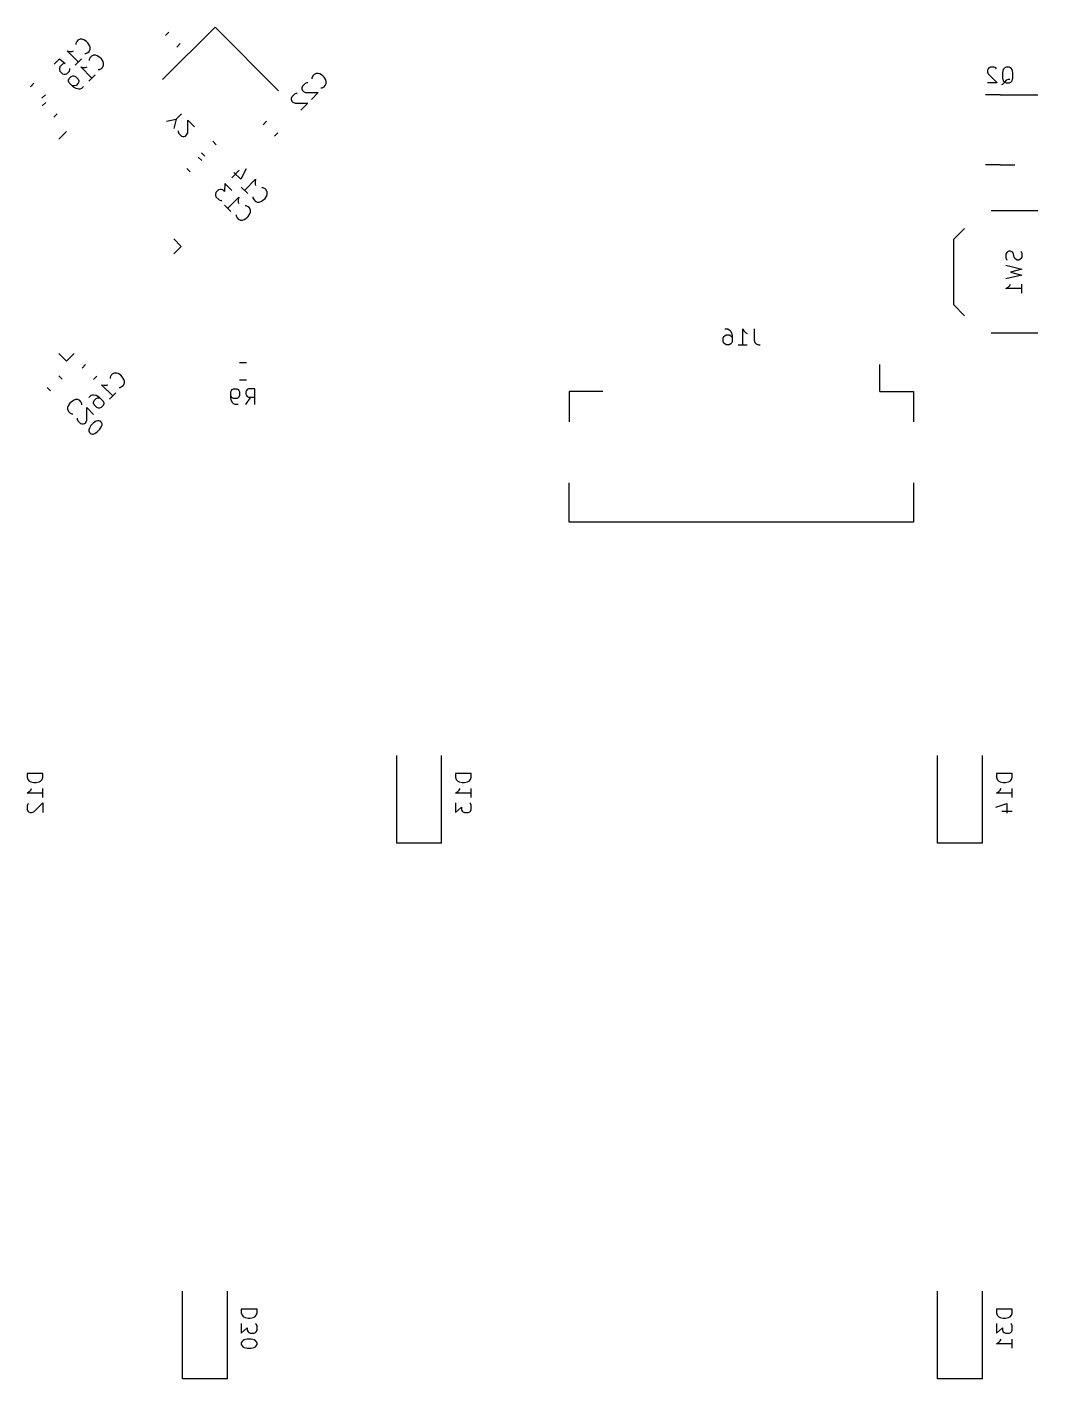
# Model space of a CAD drawing. Extents: x -20 to 349, y -102 to 34.
# Drawn here: x 257.8 to 302.7, y -26.1 to 34 of the extents above; entities that cross this region are included whole.
import ezdxf

# ---------------------------------------------------------------- set-up
doc = ezdxf.new("R2010")
doc.units = 0
doc.layers.add('BLACK', color=7, linetype='CONTINUOUS')

msp = doc.modelspace()

# ---------------------------------------------------------------- linework, layer by layer
at = {"layer": 'BLACK', "linetype": 'CONTINUOUS'}
for p, q in [((263.79, 31.6969), (266.124, 34.0304)), ((264.072, 33.8035), (263.919, 33.651)), ((266.124, 34.0304), (268.952, 31.2019)), ((259.981, 33.3935), (259.934, 33.2993)), ((259.934, 33.2993), (259.934, 33.2521)), ((260.029, 33.4407), (259.981, 33.3935)), ((260.123, 33.4878), (260.029, 33.4407)), ((260.217, 33.4878), (260.123, 33.4878)), ((260.288, 33.4642), (260.217, 33.4878)), ((260.406, 33.3935), (260.288, 33.4642)), ((260.476, 33.3228), (260.406, 33.3935)), ((260.547, 33.205), (260.476, 33.3228)), ((260.571, 33.1343), (260.547, 33.205)), ((260.571, 33.04), (260.571, 33.1343)), ((264.581, 33.2943), (264.428, 33.1418)), ((258.968, 32.38), (259.204, 32.6157)), ((259.204, 32.6157), (259.463, 32.4036)), ((260.052, 32.4743), (259.557, 32.9693)), ((259.557, 32.9693), (259.675, 32.9457)), ((259.675, 32.9457), (259.769, 32.9457)), ((259.769, 32.9457), (259.84, 32.9693)), ((259.911, 32.3329), (260.194, 32.6157)), ((260.335, 32.8514), (260.382, 32.8514)), ((260.382, 32.8514), (260.476, 32.8986)), ((260.476, 32.8986), (260.524, 32.9457)), ((260.524, 32.9457), (260.571, 33.04)), ((260.581, 32.6835), (260.534, 32.5893)), ((260.534, 32.5893), (260.534, 32.5421)), ((260.629, 32.7307), (260.581, 32.6835)), ((260.723, 32.7778), (260.629, 32.7307)), ((260.817, 32.7778), (260.723, 32.7778)), ((260.888, 32.7542), (260.817, 32.7778)), ((261.006, 32.6835), (260.888, 32.7542)), ((261.076, 32.6128), (261.006, 32.6835)), ((261.147, 32.495), (261.076, 32.6128)), ((261.171, 32.4243), (261.147, 32.495)), ((259.227, 32.2622), (259.204, 32.1915)), ((259.204, 32.1915), (259.204, 32.1443)), ((259.204, 32.1443), (259.227, 32.0736)), ((259.345, 32.38), (259.227, 32.2622)), ((259.227, 32.0736), (259.345, 31.9558)), ((259.416, 32.4036), (259.345, 32.38)), ((259.345, 31.9558), (259.416, 31.9322)), ((259.463, 32.4036), (259.416, 32.4036)), ((259.416, 31.9322), (259.463, 31.9322)), ((259.463, 31.9322), (259.534, 31.9558)), ((259.534, 31.9558), (259.651, 32.0736)), ((259.651, 32.0736), (259.675, 32.1443)), ((259.675, 32.1443), (259.675, 32.1915)), ((259.733, 31.835), (259.804, 31.8586)), ((259.804, 31.8586), (259.851, 31.8586)), ((259.851, 31.8586), (259.921, 31.835)), ((260.652, 31.7643), (260.157, 32.2593)), ((260.157, 32.2593), (260.275, 32.2357)), ((260.275, 32.2357), (260.369, 32.2357)), ((260.369, 32.2357), (260.44, 32.2593)), ((260.511, 31.6229), (260.794, 31.9057)), ((260.935, 32.1414), (260.982, 32.1414)), ((260.982, 32.1414), (261.076, 32.1886)), ((261.076, 32.1886), (261.124, 32.2357)), ((261.124, 32.2357), (261.171, 32.33)), ((261.171, 32.33), (261.171, 32.4243)), ((270.481, 31.8735), (270.434, 31.7793)), ((270.529, 31.9207), (270.481, 31.8735)), ((270.623, 31.9678), (270.529, 31.9207)), ((270.717, 31.9678), (270.623, 31.9678)), ((270.788, 31.9442), (270.717, 31.9678)), ((270.906, 31.8735), (270.788, 31.9442)), ((270.976, 31.8028), (270.906, 31.8735)), ((300.497, 32.1767), (300.463, 32.11)), ((300.463, 32.11), (300.463, 32.0433)), ((300.463, 32.0433), (300.497, 31.9433)), ((300.53, 32.21), (300.497, 32.1767)), ((300.497, 31.9433), (300.897, 31.5433)), ((300.597, 32.2433), (300.53, 32.21)), ((300.763, 32.2433), (300.597, 32.2433)), ((300.83, 32.21), (300.763, 32.2433)), ((300.863, 32.1767), (300.83, 32.21)), ((301.163, 32.1433), (301.13, 32.01)), ((301.13, 32.01), (301.13, 31.7767)), ((301.23, 32.21), (301.163, 32.1433)), ((301.297, 32.2433), (301.23, 32.21)), ((301.43, 32.2433), (301.297, 32.2433)), ((301.497, 32.21), (301.43, 32.2433)), ((301.563, 32.1433), (301.497, 32.21)), ((301.597, 32.01), (301.563, 32.1433)), ((301.597, 31.7767), (301.597, 32.01)), ((258.072, 31.5285), (257.919, 31.376)), ((259.615, 31.67), (259.639, 31.7407)), ((259.615, 31.6229), (259.615, 31.67)), ((259.639, 31.5522), (259.615, 31.6229)), ((259.639, 31.7407), (259.733, 31.835)), ((259.827, 31.3636), (259.639, 31.5522)), ((259.827, 31.4107), (259.756, 31.4343)), ((259.874, 31.4107), (259.827, 31.4107)), ((259.945, 31.2929), (259.827, 31.3636)), ((259.945, 31.4343), (259.874, 31.4107)), ((259.921, 31.835), (260.039, 31.7172)), ((260.039, 31.5286), (259.945, 31.4343)), ((260.063, 31.2693), (259.945, 31.2929)), ((260.039, 31.7172), (260.063, 31.6464)), ((260.063, 31.5993), (260.039, 31.5286)), ((260.063, 31.6464), (260.063, 31.5993)), ((260.11, 31.2693), (260.063, 31.2693)), ((260.181, 31.2929), (260.11, 31.2693)), ((260.275, 31.3872), (260.181, 31.2929)), ((270.01, 31.4021), (269.986, 31.3314)), ((269.986, 31.3314), (269.986, 31.2843)), ((269.986, 31.2843), (270.01, 31.2136)), ((270.128, 31.52), (270.01, 31.4021)), ((270.199, 31.5436), (270.128, 31.52)), ((270.246, 31.5436), (270.199, 31.5436)), ((270.434, 31.7793), (270.434, 31.7321)), ((270.835, 31.3314), (270.882, 31.3314)), ((270.882, 31.3314), (270.976, 31.3786)), ((271.047, 31.685), (270.976, 31.8028)), ((270.976, 31.3786), (271.024, 31.4257)), ((271.024, 31.4257), (271.071, 31.52)), ((271.071, 31.6143), (271.047, 31.685)), ((271.071, 31.52), (271.071, 31.6143)), ((300.897, 31.5433), (300.463, 31.5433)), ((301.097, 31.4767), (301.163, 31.51)), ((301.13, 31.7767), (301.163, 31.6433)), ((301.163, 31.6433), (301.23, 31.5767)), ((301.163, 31.51), (301.23, 31.5767)), ((301.23, 31.5767), (301.33, 31.6767)), ((301.23, 31.5767), (301.297, 31.5433)), ((301.297, 31.5433), (301.43, 31.5433)), ((301.33, 31.6767), (301.397, 31.71)), ((301.397, 31.71), (301.463, 31.71)), ((301.43, 31.5433), (301.497, 31.5767)), ((301.497, 31.5767), (301.563, 31.6433)), ((301.563, 31.6433), (301.597, 31.7767)), ((258.581, 31.0193), (258.428, 30.8668)), ((258.597, 30.6785), (258.444, 30.526)), ((269.539, 30.9307), (269.515, 30.86)), ((269.515, 30.86), (269.515, 30.8129)), ((269.515, 30.8129), (269.539, 30.7422)), ((269.656, 31.0486), (269.539, 30.9307)), ((269.539, 30.7422), (269.586, 30.695)), ((269.586, 30.695), (269.68, 30.6479)), ((269.727, 31.0721), (269.656, 31.0486)), ((269.68, 30.6479), (270.246, 30.6479)), ((269.774, 31.0721), (269.727, 31.0721)), ((270.246, 30.6479), (269.939, 30.3415)), ((270.01, 31.2136), (270.057, 31.1664)), ((270.057, 31.1664), (270.151, 31.1193)), ((270.151, 31.1193), (270.717, 31.1193)), ((270.717, 31.1193), (270.411, 30.8129)), ((301.03, 31.02), (300.38, 31.02)), ((301.03, 31.02), (302.705, 31.02)), ((259.106, 30.1693), (258.953, 30.0168)), ((264.391, 29.9409), (264.627, 30.1766)), ((263.967, 29.8466), (264.391, 29.9409)), ((264.391, 29.9409), (264.297, 29.5167)), ((264.91, 29.3281), (264.91, 29.8938)), ((264.91, 29.8938), (265.216, 29.5874)), ((268.411, 29.8429), (268.259, 29.6904)), ((259.184, 29.0521), (259.52, 29.388)), ((264.486, 29.4224), (264.486, 29.3752)), ((264.486, 29.3752), (264.509, 29.3045)), ((264.509, 29.3045), (264.627, 29.1867)), ((264.627, 29.1867), (264.698, 29.1631)), ((264.698, 29.1631), (264.745, 29.1631)), ((264.745, 29.1631), (264.816, 29.1867)), ((264.816, 29.1867), (264.863, 29.2338)), ((264.863, 29.2338), (264.91, 29.3281)), ((266.181, 28.801), (266.028, 28.9535)), ((268.92, 29.3338), (268.768, 29.1812)), ((265.531, 28.101), (265.378, 28.2535)), ((265.672, 28.2918), (265.519, 28.4443)), ((265.022, 27.5918), (264.869, 27.7443)), ((267.199, 27.6635), (266.869, 27.3336)), ((267.505, 27.7342), (267.269, 27.2628)), ((301.03, 27.9), (300.38, 27.9)), ((301.03, 27.9), (301.68, 27.9)), ((266.566, 27.0757), (266.543, 26.7221)), ((266.873, 26.7693), (266.566, 27.0757)), ((267.269, 27.2628), (266.963, 27.5693)), ((267.434, 26.7679), (267.929, 27.2628)), ((267.929, 27.2628), (267.906, 27.145)), ((267.906, 27.145), (267.906, 27.0507)), ((267.906, 27.0507), (267.929, 26.98)), ((266.166, 26.675), (266.142, 26.6043)), ((266.142, 26.6043), (266.142, 26.5571)), ((266.142, 26.5571), (266.166, 26.4864)), ((266.284, 26.7928), (266.166, 26.675)), ((266.166, 26.4864), (266.307, 26.345)), ((266.354, 26.8164), (266.284, 26.7928)), ((266.401, 26.8164), (266.354, 26.8164)), ((266.472, 26.7928), (266.401, 26.8164)), ((266.543, 26.7221), (266.472, 26.7928)), ((266.684, 25.9679), (267.179, 26.4628)), ((267.179, 26.4628), (267.156, 26.345)), ((267.293, 26.9093), (267.576, 26.6264)), ((267.811, 26.485), (267.811, 26.4379)), ((268.259, 26.8857), (268.212, 26.8857)), ((268.354, 26.8386), (268.259, 26.8857)), ((268.401, 26.7914), (268.354, 26.8386)), ((268.354, 26.4143), (268.424, 26.5322)), ((268.448, 26.6972), (268.401, 26.7914)), ((268.424, 26.5322), (268.448, 26.6029)), ((268.448, 26.6029), (268.448, 26.6972)), ((266.307, 26.345), (266.378, 26.3214)), ((266.378, 26.3214), (266.425, 26.3214)), ((266.543, 26.1093), (266.826, 25.8264)), ((267.156, 26.345), (267.156, 26.2507)), ((267.156, 26.2507), (267.179, 26.18)), ((267.509, 26.0857), (267.462, 26.0857)), ((267.604, 26.0386), (267.509, 26.0857)), ((267.651, 25.9914), (267.604, 26.0386)), ((267.698, 25.8972), (267.651, 25.9914)), ((267.698, 25.8029), (267.698, 25.8972)), ((267.811, 26.4379), (267.859, 26.3436)), ((267.859, 26.3436), (267.906, 26.2965)), ((267.906, 26.2965), (268, 26.2493)), ((268, 26.2493), (268.094, 26.2493)), ((268.094, 26.2493), (268.165, 26.2729)), ((268.165, 26.2729), (268.283, 26.3436)), ((268.283, 26.3436), (268.354, 26.4143)), ((302.71, 25.86), (300.63, 25.86)), ((267.061, 25.685), (267.061, 25.6379)), ((267.061, 25.6379), (267.109, 25.5436)), ((267.109, 25.5436), (267.156, 25.4965)), ((267.156, 25.4965), (267.25, 25.4493)), ((267.25, 25.4493), (267.344, 25.4493)), ((267.344, 25.4493), (267.415, 25.4729)), ((267.415, 25.4729), (267.533, 25.5436)), ((267.533, 25.5436), (267.604, 25.6143)), ((267.604, 25.6143), (267.674, 25.7322)), ((267.674, 25.7322), (267.698, 25.8029)), ((298.95, 24.59), (299.44, 25.08)), ((264.625, 24.2827), (264.29, 24.6186)), ((264.29, 23.9468), (264.625, 24.2827)), ((298.95, 24.59), (298.95, 21.69)), ((301.353, 24.04), (301.32, 24.0067)), ((301.42, 24.0733), (301.353, 24.04)), ((301.487, 24.0733), (301.42, 24.0733)), ((301.553, 24.04), (301.487, 24.0733)), ((301.587, 24.0067), (301.553, 24.04)), ((301.953, 24.0733), (301.987, 23.9733)), ((301.32, 24.0067), (301.287, 23.94)), ((301.287, 23.94), (301.287, 23.7733)), ((301.287, 23.7733), (301.32, 23.6733)), ((301.287, 23.44), (301.987, 23.2733)), ((301.62, 23.94), (301.587, 24.0067)), ((301.653, 23.8067), (301.62, 23.94)), ((301.687, 23.74), (301.653, 23.8067)), ((301.72, 23.7067), (301.687, 23.74)), ((301.787, 23.6733), (301.72, 23.7067)), ((301.853, 23.6733), (301.787, 23.6733)), ((301.92, 23.7067), (301.853, 23.6733)), ((301.953, 23.74), (301.92, 23.7067)), ((301.987, 23.8067), (301.953, 23.74)), ((301.987, 23.9733), (301.987, 23.8067)), ((301.987, 23.0067), (301.287, 22.84)), ((301.987, 23.2733), (301.487, 23.14)), ((301.487, 23.14), (301.987, 23.0067)), ((301.287, 22.4067), (301.387, 22.4733)), ((301.987, 22.4067), (301.287, 22.4067)), ((301.387, 22.4733), (301.453, 22.54)), ((301.453, 22.54), (301.487, 22.6067)), ((301.987, 22.2067), (301.987, 22.6067)), ((298.95, 21.69), (299.44, 21.2)), ((288.788, 20.6083), (288.921, 20.6083)), ((288.921, 20.6083), (288.988, 20.575)), ((288.988, 20.575), (289.021, 20.5417)), ((289.021, 20.5417), (289.088, 20.4417)), ((289.088, 20.4417), (289.121, 20.3083)), ((289.588, 19.9083), (289.588, 20.6083)), ((289.588, 20.6083), (289.655, 20.5083)), ((289.655, 20.5083), (289.721, 20.4417)), ((289.721, 20.4417), (289.788, 20.4083)), ((290.088, 20.6083), (290.088, 20.1083)), ((288.721, 20.2083), (288.755, 20.275)), ((288.721, 20.0417), (288.721, 20.2083)), ((288.755, 19.975), (288.721, 20.0417)), ((288.755, 20.275), (288.788, 20.3083)), ((288.788, 19.9417), (288.755, 19.975)), ((288.788, 20.3083), (288.855, 20.3417)), ((288.855, 19.9083), (288.788, 19.9417)), ((288.855, 20.3417), (288.988, 20.3417)), ((288.988, 19.9083), (288.855, 19.9083)), ((288.988, 20.3417), (289.055, 20.3083)), ((289.055, 19.9417), (288.988, 19.9083)), ((289.055, 20.3083), (289.088, 20.275)), ((289.088, 19.975), (289.055, 19.9417)), ((289.088, 20.275), (289.121, 20.2083)), ((289.121, 20.0417), (289.088, 19.975)), ((289.121, 20.3083), (289.121, 20.0417)), ((289.388, 19.9083), (289.788, 19.9083)), ((290.088, 20.1083), (290.121, 20.0083)), ((290.121, 20.0083), (290.188, 19.9417)), ((290.188, 19.9417), (290.288, 19.9083)), ((290.288, 19.9083), (290.355, 19.9083)), ((302.71, 20.42), (300.63, 20.42)), ((259.52, 19.1774), (259.184, 19.5133)), ((259.856, 19.5133), (259.52, 19.1774)), ((260.215, 18.8711), (260.367, 19.0236)), ((261.648, 18.6503), (261.554, 18.6032)), ((261.743, 18.6503), (261.648, 18.6503)), ((261.813, 18.6268), (261.743, 18.6503)), ((267.216, 19.1127), (267.524, 19.1127)), ((295.681, 17.825), (295.681, 19.025)), ((259.326, 18.3711), (259.174, 18.5236)), ((260.724, 18.3619), (260.876, 18.5144)), ((261.578, 17.6368), (261.083, 18.1318)), ((261.083, 18.1318), (261.201, 18.1082)), ((261.201, 18.1082), (261.295, 18.1082)), ((261.295, 18.1082), (261.366, 18.1318)), ((261.507, 18.556), (261.46, 18.4618)), ((261.46, 18.4618), (261.46, 18.4146)), ((261.554, 18.6032), (261.507, 18.556)), ((261.931, 18.556), (261.813, 18.6268)), ((261.908, 18.0139), (262.002, 18.0611)), ((262.002, 18.4853), (261.931, 18.556)), ((262.073, 18.3675), (262.002, 18.4853)), ((262.002, 18.0611), (262.049, 18.1082)), ((262.049, 18.1082), (262.096, 18.2025)), ((262.096, 18.2968), (262.073, 18.3675)), ((262.096, 18.2025), (262.096, 18.2968)), ((267.216, 18.3527), (267.524, 18.3527)), ((258.817, 17.8619), (258.665, 18.0144)), ((259.855, 17.4471), (259.737, 17.3764)), ((259.926, 17.4707), (259.855, 17.4471)), ((260.02, 17.4707), (259.926, 17.4707)), ((260.114, 17.4235), (260.02, 17.4707)), ((260.517, 17.5661), (260.611, 17.6604)), ((260.611, 17.6604), (260.682, 17.6839)), ((260.682, 17.6839), (260.729, 17.6839)), ((260.729, 17.6839), (260.847, 17.6604)), ((260.753, 17.4247), (260.847, 17.519)), ((260.847, 17.6604), (260.965, 17.5897)), ((260.847, 17.519), (260.918, 17.5425)), ((260.918, 17.5425), (260.965, 17.5425)), ((260.965, 17.5897), (261.153, 17.4011)), ((260.965, 17.5425), (261.036, 17.519)), ((261.436, 17.4954), (261.719, 17.7782)), ((261.861, 18.0139), (261.908, 18.0139)), ((266.82, 17.8127), (266.853, 17.8794)), ((266.82, 17.546), (266.82, 17.8127)), ((266.853, 17.5794), (266.82, 17.646)), ((266.853, 17.4127), (266.82, 17.546)), ((266.853, 17.8794), (266.887, 17.9127)), ((266.887, 17.546), (266.853, 17.5794)), ((266.887, 17.9127), (266.953, 17.946)), ((266.953, 17.5127), (266.887, 17.546)), ((266.953, 17.946), (267.087, 17.946)), ((267.087, 17.5127), (266.953, 17.5127)), ((267.087, 17.946), (267.153, 17.9127)), ((267.153, 17.546), (267.087, 17.5127)), ((267.153, 17.9127), (267.187, 17.8794)), ((267.187, 17.5794), (267.153, 17.546)), ((267.187, 17.8794), (267.22, 17.8127)), ((267.22, 17.646), (267.187, 17.5794)), ((267.22, 17.8127), (267.22, 17.646)), ((267.52, 17.8794), (267.487, 17.8127)), ((267.487, 17.8127), (267.487, 17.7127)), ((267.487, 17.7127), (267.52, 17.646)), ((267.487, 17.246), (267.72, 17.5794)), ((267.553, 17.9127), (267.52, 17.8794)), ((267.52, 17.646), (267.553, 17.6127)), ((267.62, 17.946), (267.553, 17.9127)), ((267.553, 17.6127), (267.62, 17.5794)), ((267.887, 17.946), (267.62, 17.946)), ((267.62, 17.5794), (267.887, 17.5794)), ((267.887, 17.246), (267.887, 17.946)), ((283.361, 17.825), (281.871, 17.825)), ((281.871, 17.825), (281.871, 16.485)), ((295.681, 17.825), (297.171, 17.825)), ((297.171, 17.825), (297.171, 16.485)), ((259.596, 17.1878), (259.572, 17.1171)), ((259.572, 17.1171), (259.572, 17.0228)), ((259.572, 17.0228), (259.619, 16.9286)), ((259.666, 17.3057), (259.596, 17.1878)), ((259.619, 16.9286), (259.666, 16.8814)), ((259.737, 17.3764), (259.666, 17.3057)), ((259.666, 16.8814), (259.761, 16.8343)), ((259.761, 16.8343), (259.808, 16.8343)), ((260.161, 17.3764), (260.114, 17.4235)), ((260.209, 17.2821), (260.161, 17.3764)), ((260.209, 17.235), (260.209, 17.2821)), ((260.421, 16.5514), (260.421, 17.1171)), ((260.421, 17.1171), (260.727, 16.8107)), ((260.729, 17.354), (260.753, 17.4247)), ((260.729, 17.3068), (260.729, 17.354)), ((260.753, 17.2361), (260.729, 17.3068)), ((260.871, 17.1183), (260.753, 17.2361)), ((260.941, 17.0947), (260.871, 17.1183)), ((260.988, 17.0947), (260.941, 17.0947)), ((261.059, 17.1183), (260.988, 17.0947)), ((261.153, 17.2125), (261.059, 17.1183)), ((261.153, 17.4011), (261.177, 17.3304)), ((261.177, 17.2832), (261.153, 17.2125)), ((261.177, 17.3304), (261.177, 17.2832)), ((266.92, 17.3127), (266.853, 17.4127)), ((266.953, 17.2794), (266.92, 17.3127)), ((267.02, 17.246), (266.953, 17.2794)), ((267.153, 17.246), (267.02, 17.246)), ((259.996, 16.6457), (259.996, 16.5986)), ((259.996, 16.5986), (260.02, 16.5279)), ((260.02, 16.5279), (260.138, 16.41)), ((260.138, 16.41), (260.209, 16.3864)), ((260.209, 16.3864), (260.256, 16.3864)), ((260.256, 16.3864), (260.326, 16.41)), ((260.326, 16.41), (260.374, 16.4572)), ((260.374, 16.4572), (260.421, 16.5514)), ((260.609, 16.3157), (260.539, 16.1979)), ((260.727, 16.4336), (260.609, 16.3157)), ((260.845, 16.5043), (260.727, 16.4336)), ((260.916, 16.5279), (260.845, 16.5043)), ((260.963, 16.5279), (260.916, 16.5279)), ((261.034, 16.5043), (260.963, 16.5279)), ((261.01, 16.1507), (261.081, 16.2686)), ((261.081, 16.4572), (261.034, 16.5043)), ((261.104, 16.3864), (261.081, 16.4572)), ((261.081, 16.2686), (261.104, 16.3393)), ((261.104, 16.3393), (261.104, 16.3864)), ((260.539, 16.1979), (260.515, 16.1272)), ((260.515, 16.1272), (260.515, 16.08)), ((260.515, 16.08), (260.539, 16.0093)), ((260.539, 16.0093), (260.586, 15.9622)), ((260.586, 15.9622), (260.656, 15.9386)), ((260.656, 15.9386), (260.704, 15.9386)), ((260.704, 15.9386), (260.774, 15.9622)), ((260.774, 15.9622), (260.892, 16.0329)), ((260.892, 16.0329), (261.01, 16.1507)), ((281.871, 12.025), (281.871, 13.765)), ((297.171, 13.765), (297.171, 12.025)), ((297.171, 12.025), (281.871, 12.025)), ((274.2, -2.25), (274.2, 1.65)), ((276.2, -2.25), (276.2, 1.65)), ((298.25, -2.25), (298.25, 1.65)), ((300.25, -2.25), (300.25, 1.65)), ((258.467, 0.85), (257.767, 0.85)), ((257.767, 0.85), (257.767, 0.683333)), ((257.767, 0.683333), (257.8, 0.583333)), ((258.433, 0.583333), (258.467, 0.683333)), ((258.467, 0.683333), (258.467, 0.85)), ((277.517, 0.85), (276.817, 0.85)), ((276.817, 0.85), (276.817, 0.683333)), ((276.817, 0.683333), (276.85, 0.583333)), ((277.483, 0.583333), (277.517, 0.683333)), ((277.517, 0.683333), (277.517, 0.85)), ((301.567, 0.85), (300.867, 0.85)), ((300.867, 0.85), (300.867, 0.683333)), ((300.867, 0.683333), (300.9, 0.583333)), ((301.533, 0.583333), (301.567, 0.683333)), ((301.567, 0.683333), (301.567, 0.85)), ((257.767, -0.016666), (257.867, 0.05)), ((257.8, 0.583333), (257.867, 0.516666)), ((257.867, 0.516666), (257.933, 0.483333)), ((257.867, 0.05), (257.933, 0.116666)), ((257.933, 0.483333), (258.067, 0.45)), ((257.933, 0.116666), (257.967, 0.183333)), ((258.067, 0.45), (258.167, 0.45)), ((258.167, 0.45), (258.3, 0.483333)), ((258.3, 0.483333), (258.367, 0.516666)), ((258.367, 0.516666), (258.433, 0.583333)), ((258.467, -0.216666), (258.467, 0.183333)), ((276.817, -0.016666), (276.917, 0.05)), ((276.85, 0.583333), (276.917, 0.516666)), ((276.917, 0.516666), (276.983, 0.483333)), ((276.917, 0.05), (276.983, 0.116666)), ((276.983, 0.483333), (277.117, 0.45)), ((276.983, 0.116666), (277.017, 0.183333)), ((277.117, 0.45), (277.217, 0.45)), ((277.217, 0.45), (277.35, 0.483333)), ((277.35, 0.483333), (277.417, 0.516666)), ((277.417, 0.516666), (277.483, 0.583333)), ((277.517, -0.216666), (277.517, 0.183333)), ((300.867, -0.016666), (300.967, 0.05)), ((300.9, 0.583333), (300.967, 0.516666)), ((300.967, 0.516666), (301.033, 0.483333)), ((300.967, 0.05), (301.033, 0.116666)), ((301.033, 0.483333), (301.167, 0.45)), ((301.033, 0.116666), (301.067, 0.183333)), ((301.167, 0.45), (301.267, 0.45)), ((301.267, 0.45), (301.4, 0.483333)), ((301.4, 0.483333), (301.467, 0.516666)), ((301.467, 0.516666), (301.533, 0.583333)), ((301.567, -0.216666), (301.567, 0.183333)), ((258.467, -0.016666), (257.767, -0.016666)), ((257.8, -0.516666), (257.767, -0.583333)), ((257.767, -0.583333), (257.767, -0.75)), ((257.833, -0.483333), (257.8, -0.516666)), ((258.067, -0.85), (258.467, -0.45)), ((258.467, -0.45), (258.467, -0.883333)), ((277.517, -0.016666), (276.817, -0.016666)), ((276.817, -0.45), (276.817, -0.883333)), ((277.483, -0.483333), (277.45, -0.45)), ((277.517, -0.55), (277.483, -0.483333)), ((277.517, -0.75), (277.517, -0.55)), ((300.833, -0.65), (301.333, -0.483333)), ((301.567, -0.016666), (300.867, -0.016666)), ((301.333, -0.483333), (301.333, -0.916666)), ((257.767, -0.75), (257.8, -0.816666)), ((257.8, -0.816666), (257.833, -0.85)), ((257.833, -0.85), (257.9, -0.883333)), ((257.9, -0.883333), (257.967, -0.883333)), ((257.967, -0.883333), (258.067, -0.85)), ((276.817, -0.883333), (277.083, -0.65)), ((277.083, -0.65), (277.083, -0.75)), ((277.083, -0.75), (277.117, -0.816666)), ((277.117, -0.816666), (277.15, -0.85)), ((277.15, -0.85), (277.217, -0.883333)), ((277.217, -0.883333), (277.383, -0.883333)), ((277.383, -0.883333), (277.45, -0.85)), ((277.45, -0.85), (277.483, -0.816666)), ((277.483, -0.816666), (277.517, -0.75)), ((301.1, -0.816666), (301.567, -0.816666)), ((276.2, -2.25), (274.2, -2.25)), ((300.25, -2.25), (298.25, -2.25)), ((264.675, -26.0625), (264.675, -22.1625)), ((266.675, -26.0625), (266.675, -22.1625)), ((298.25, -26.0625), (298.25, -22.1625)), ((300.25, -26.0625), (300.25, -22.1625)), ((267.992, -22.9625), (267.292, -22.9625)), ((267.292, -22.9625), (267.292, -23.1292)), ((267.292, -23.1292), (267.325, -23.2292)), ((267.325, -23.2292), (267.392, -23.2958)), ((267.392, -23.2958), (267.458, -23.3292)), ((267.458, -23.3292), (267.592, -23.3625)), ((267.592, -23.3625), (267.692, -23.3625)), ((267.692, -23.3625), (267.825, -23.3292)), ((267.825, -23.3292), (267.892, -23.2958)), ((267.892, -23.2958), (267.958, -23.2292)), ((267.958, -23.2292), (267.992, -23.1292)), ((267.992, -23.1292), (267.992, -22.9625)), ((301.567, -22.9625), (300.867, -22.9625)), ((300.867, -22.9625), (300.867, -23.1292)), ((300.867, -23.1292), (300.9, -23.2292)), ((300.9, -23.2292), (300.967, -23.2958)), ((300.967, -23.2958), (301.033, -23.3292)), ((301.033, -23.3292), (301.167, -23.3625)), ((301.167, -23.3625), (301.267, -23.3625)), ((301.267, -23.3625), (301.4, -23.3292)), ((301.4, -23.3292), (301.467, -23.2958)), ((301.467, -23.2958), (301.533, -23.2292)), ((301.533, -23.2292), (301.567, -23.1292)), ((301.567, -23.1292), (301.567, -22.9625)), ((267.292, -23.5958), (267.292, -24.0292)), ((267.292, -24.0292), (267.558, -23.7958)), ((267.558, -23.7958), (267.558, -23.8958)), ((267.558, -23.8958), (267.592, -23.9625)), ((267.592, -23.9625), (267.625, -23.9958)), ((267.625, -23.9958), (267.692, -24.0292)), ((267.692, -24.0292), (267.858, -24.0292)), ((267.858, -24.0292), (267.925, -23.9958)), ((267.958, -23.6292), (267.925, -23.5958)), ((267.925, -23.9958), (267.958, -23.9625)), ((267.992, -23.6958), (267.958, -23.6292)), ((267.958, -23.9625), (267.992, -23.8958)), ((267.992, -23.8958), (267.992, -23.6958)), ((300.867, -23.5958), (300.867, -24.0292)), ((300.867, -24.0292), (301.133, -23.7958)), ((301.133, -23.7958), (301.133, -23.8958)), ((301.133, -23.8958), (301.167, -23.9625)), ((301.167, -23.9625), (301.2, -23.9958)), ((301.2, -23.9958), (301.267, -24.0292)), ((301.267, -24.0292), (301.433, -24.0292)), ((301.433, -24.0292), (301.5, -23.9958)), ((301.533, -23.6292), (301.5, -23.5958)), ((301.5, -23.9958), (301.533, -23.9625)), ((301.567, -23.6958), (301.533, -23.6292)), ((301.533, -23.9625), (301.567, -23.8958)), ((301.567, -23.8958), (301.567, -23.6958)), ((267.325, -24.3958), (267.292, -24.4625)), ((267.292, -24.4625), (267.292, -24.5292)), ((267.292, -24.5292), (267.325, -24.5958)), ((267.358, -24.3625), (267.325, -24.3958)), ((267.325, -24.5958), (267.358, -24.6292)), ((267.425, -24.3292), (267.358, -24.3625)), ((267.358, -24.6292), (267.425, -24.6625)), ((267.558, -24.2958), (267.425, -24.3292)), ((267.725, -24.2958), (267.558, -24.2958)), ((267.858, -24.3292), (267.725, -24.2958)), ((267.925, -24.3625), (267.858, -24.3292)), ((267.858, -24.6625), (267.925, -24.6292)), ((267.958, -24.3958), (267.925, -24.3625)), ((267.925, -24.6292), (267.958, -24.5958)), ((267.992, -24.4625), (267.958, -24.3958)), ((267.958, -24.5958), (267.992, -24.5292)), ((267.992, -24.5292), (267.992, -24.4625)), ((300.867, -24.4958), (300.967, -24.4292)), ((301.567, -24.4958), (300.867, -24.4958)), ((300.967, -24.4292), (301.033, -24.3625)), ((301.033, -24.3625), (301.067, -24.2958)), ((301.567, -24.6958), (301.567, -24.2958)), ((267.425, -24.6625), (267.558, -24.6958)), ((267.558, -24.6958), (267.725, -24.6958)), ((267.725, -24.6958), (267.858, -24.6625)), ((266.675, -26.0625), (264.675, -26.0625)), ((300.25, -26.0625), (298.25, -26.0625))]:
    msp.add_line(p, q, dxfattribs=at)

doc.saveas('drawing.dxf')
